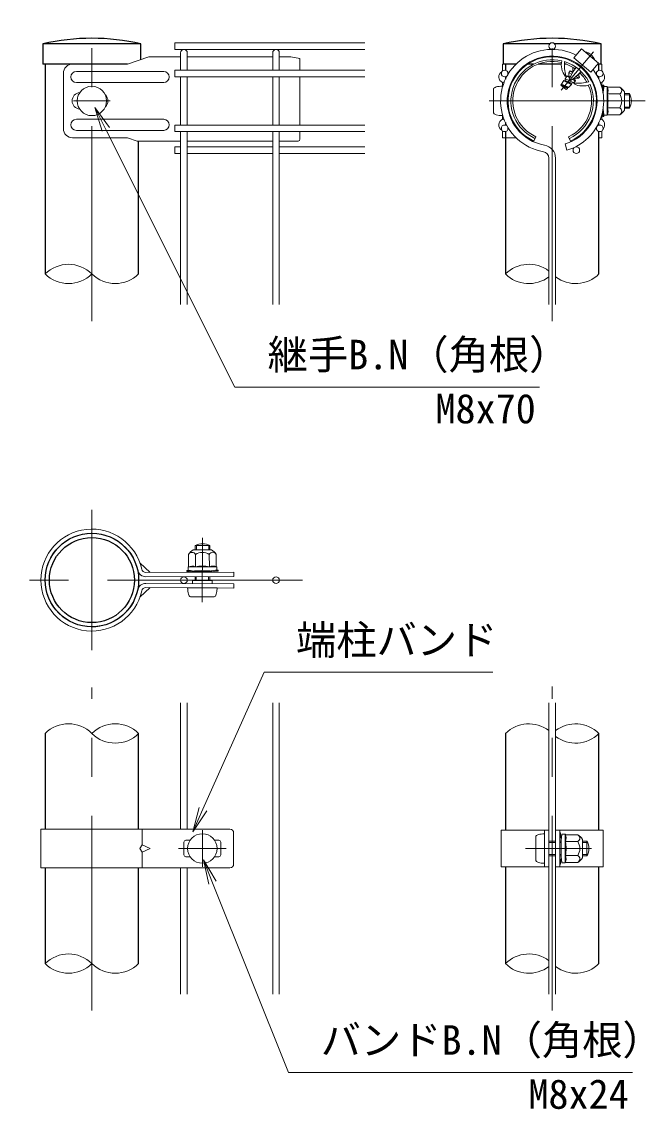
# Model space of a CAD drawing. Units: millimetres, scale not verified. Extents: x -4200 to 4200, y -2970 to 2970.
# Drawn here: x 975 to 1991, y -496 to 1276 of the extents above; entities that cross this region are included whole.
import ezdxf
from ezdxf.enums import TextEntityAlignment as Align

# ---------------------------------------------------------------- set-up
doc = ezdxf.new("R2010")
doc.units = ezdxf.units.MM
doc.header["$LTSCALE"] = 10
doc.linetypes.add('USER1', pattern=[50.8, 31.75, -6.35, 6.35, -6.35])
for name, color, linetype, lineweight in [('0-4_D-STR1', 1, 'Continuous', 25), ('0-5_D-BMK', 2, 'USER1', 13), ('0-6_D-STR2', 7, 'Continuous', 13), ('0-7_D-STR-DIM', 7, 'Continuous', 13), ('0-A_D-STR3', 3, 'Continuous', 13), ('0-B_D-STR-TXT', 7, 'Continuous', 13)]:
    doc.layers.add(name, color=color, linetype=linetype, lineweight=lineweight)
doc.styles.add('ＭＳ ゴシック', font='')
doc.styles.get('ＭＳ ゴシック').set_extended_font_data('MS Gothic')

msp = doc.modelspace()

# ---------------------------------------------------------------- linework, layer by layer
at = {"layer": '0-4_D-STR1'}
for p, q in [((1169.12, 1240.36), (1009.52, 1240.36)), ((1009.52, 1240.36), (1009.52, 1207.36)), ((1169.12, 1214.88), (1169.12, 1240.36)), ((1835.3, 1240.36), (1759.52, 1240.36)), ((1759.52, 1240.36), (1759.52, 1207.36)), ((1919.12, 1240.36), (1843.35, 1240.36)), ((1919.12, 1207.36), (1919.12, 1240.36)), ((1147.39, 1207.36), (1009.52, 1207.36)), ((1013.12, 1207.36), (1013.12, 865.36)), ((1780.53, 1207.36), (1759.52, 1207.36)), ((1763.12, 1207.36), (1763.12, 1197.32)), ((1809.06, 1207.36), (1797.39, 1207.36)), ((1854.19, 1207.36), (1816.48, 1207.36)), ((1862.16, 1207.36), (1859.3, 1207.36)), ((1919.12, 1207.36), (1913.16, 1207.36)), ((1915.52, 1197.32), (1915.52, 1207.36)), ((1763.12, 1186.8), (1763.12, 1182.71)), ((1915.52, 1182.71), (1915.52, 1186.8)), ((1915.52, 1182.71), (1915.52, 1186.8)), ((1763.12, 1112.01), (1763.12, 1107.92)), ((1915.52, 1108.3), (1915.52, 1112.01)), ((1165.52, 865.36), (1165.52, 1081.91)), ((1763.12, 1097.4), (1763.12, 865.36)), ((1915.52, 865.36), (1915.52, 1097.4)), ((1013.12, 116.49), (1013.12, -39.51)), ((1165.52, -39.51), (1165.52, 116.49)), ((1763.12, 116.49), (1763.12, -41.01)), ((1915.52, -41.01), (1915.52, 116.49)), ((1013.12, -102.51), (1013.12, -258.51)), ((1165.52, -258.51), (1165.52, -102.51)), ((1763.12, -101.01), (1763.12, -258.51)), ((1915.52, -258.51), (1915.52, -101.01))]:
    msp.add_line(p, q, dxfattribs=at)
for radius in [76.2, 69.3]:
    msp.add_circle((1089.32, 366.49), radius, dxfattribs=at)
for centre in [(1089.32, 891.08), (1839.32, 891.08)]:
    msp.add_arc(centre, 358.28, 77.13052, 102.86948, dxfattribs=at)
at = {"layer": '0-5_D-BMK'}
for p, q in [((1089.32, 788.68), (1089.32, 1276.36)), ((1839.32, 788.68), (1839.32, 1276.36)), ((1906.54, 1227.48), (1854.13, 1165.01)), ((1059.32, 1147.36), (1119.32, 1147.36)), ((1990.96, 1147.36), (1736.84, 1147.36)), ((1089.32, 480.79), (1089.32, 252.19)), ((1269.21, 330.71), (1269.71, 435.17)), ((1432.22, 366.49), (975.02, 366.49)), ((1089.32, -335.19), (1089.32, 191.31)), ((1839.32, -335.19), (1839.32, 193.17)), ((1269.32, -41.01), (1269.32, -101.01)), ((1230.32, -71.01), (1308.32, -71.01)), ((1796.06, -71.01), (1903.28, -71.01))]:
    msp.add_line(p, q, dxfattribs=at)
at = {"layer": '0-6_D-STR2'}
for p, q in [((1533.92, 1242.16), (1224.32, 1242.16)), ((1224.32, 1242.16), (1224.32, 1231.36)), ((1533.92, 1231.36), (1224.32, 1231.36)), ((1233.92, 1197.46), (1233.92, 1225.96)), ((1244.72, 1197.46), (1244.72, 1225.96)), ((1383.92, 1197.46), (1383.92, 1225.96)), ((1394.72, 1197.46), (1394.72, 1225.96)), ((1533.92, 1197.46), (1224.32, 1197.46)), ((1224.32, 1197.46), (1224.32, 1186.66)), ((1533.92, 1186.66), (1224.32, 1186.66)), ((1233.92, 1108.06), (1233.92, 1186.66)), ((1244.72, 1108.06), (1244.72, 1186.66)), ((1383.92, 1108.06), (1383.92, 1186.66)), ((1394.72, 1108.06), (1394.72, 1186.66)), ((1533.92, 1108.06), (1224.32, 1108.06)), ((1224.32, 1108.06), (1224.32, 1097.26)), ((1533.92, 1097.26), (1224.32, 1097.26)), ((1233.92, 815.36), (1233.92, 1097.26)), ((1244.72, 815.36), (1244.72, 1097.26)), ((1383.92, 815.36), (1383.92, 1097.26)), ((1394.72, 815.36), (1394.72, 1097.26)), ((1233.92, 1072.49), (1224.32, 1072.49)), ((1224.32, 1072.49), (1224.32, 1061.69)), ((1383.92, 1072.49), (1244.72, 1072.49)), ((1533.92, 1072.49), (1394.72, 1072.49)), ((1860.24, 1077.22), (1863.32, 1066.87)), ((1233.92, 1061.69), (1224.32, 1061.69)), ((1383.92, 1061.69), (1244.72, 1061.69)), ((1533.92, 1061.69), (1394.72, 1061.69)), ((1833.92, 815.36), (1833.92, 1053.96)), ((1844.72, 815.36), (1844.72, 1053.96)), ((1233.92, -39.51), (1233.92, 166.49)), ((1244.72, -39.51), (1244.72, 166.49)), ((1383.92, -308.51), (1383.92, 166.49)), ((1394.72, -308.51), (1394.72, 166.49)), ((1833.92, -308.51), (1833.92, 166.49)), ((1844.72, -308.51), (1844.72, 166.49)), ((1233.92, -308.51), (1233.92, -102.51)), ((1244.72, -308.51), (1244.72, -102.51))]:
    msp.add_line(p, q, dxfattribs=at)
for centre in [(1839.32, 1236.76), (1761.9, 1192.06), (1916.74, 1192.06), (1761.9, 1102.66), (1916.74, 1102.66), (1878.68, 1067.09), (1239.32, 366.49), (1389.32, 366.49)]:
    msp.add_circle(centre, 5.4, dxfattribs=at)
for centre, radius, start, end in [((1239.32, 1225.96), 5.4, 0, 180), ((1389.32, 1225.96), 5.4, 0, 180), ((1839.32, 1147.36), 84, 62.37363, 260.16066), ((1839.32, 1147.36), 73.2, 286.60421, 260.16066), ((1839.32, 1147.36), 84, 286.60421, 37.62637), ((1823.12, 1053.96), 10.8, 0, 80.16066), ((1823.12, 1053.96), 21.6, 0, 80.16066)]:
    msp.add_arc(centre, radius, start, end, dxfattribs=at)
at = {"layer": '0-7_D-STR-DIM'}
for centre, start, end in [((1051.22, 827.02), 45.18146, 134.81854), ((1801.22, 827.02), 52.7739, 134.81854), ((1051.22, 903.7), 225.18146, 314.81854), ((1127.42, 903.7), 225.18146, 314.81854), ((1801.22, 903.7), 225.18146, 307.2261), ((1877.42, 903.7), 232.7739, 314.81854), ((1051.22, 78.15), 45.18146, 134.81854), ((1127.42, 78.15), 45.18146, 134.81854), ((1801.22, 78.15), 52.7739, 134.81854), ((1877.42, 78.15), 45.18146, 127.2261), ((1127.42, 154.83), 225.18146, 314.81854), ((1877.42, 154.83), 232.7739, 314.81854), ((1051.22, -296.85), 45.18146, 134.81854), ((1801.22, -296.85), 52.7739, 134.81854), ((1051.22, -220.17), 225.18146, 314.81854), ((1127.42, -220.17), 225.18146, 314.81854), ((1801.22, -220.17), 225.18146, 307.2261), ((1877.42, -220.17), 232.7739, 314.81854)]:
    msp.add_arc(centre, 54.05, start, end, dxfattribs=at)
at = {"layer": '0-A_D-STR3'}
for p, q in [((1887.05, 1232.24), (1874.51, 1217.31)), ((1894.15, 1226.97), (1893.97, 1226.44)), ((1147.39, 1207.36), (1057.86, 1207.36)), ((1182.05, 1219.36), (1147.39, 1207.36)), ((1233.92, 1219.36), (1182.05, 1219.36)), ((1383.92, 1219.36), (1244.72, 1219.36)), ((1413.32, 1219.36), (1394.72, 1219.36)), ((1413.32, 1219.36), (1428.32, 1216.36)), ((1428.32, 1216.36), (1428.32, 1197.46)), ((1780.53, 1207.36), (1758.32, 1207.36)), ((1758.32, 1196.11), (1758.32, 1207.36)), ((1799.52, 1207.36), (1797.39, 1207.36)), ((1874.51, 1217.31), (1902.09, 1194.17)), ((1878.54, 1209.17), (1878.53, 1207.75)), ((1908.2, 1215.18), (1907.71, 1214.91)), ((1915.52, 1207.36), (1920.32, 1207.36)), ((1920.32, 1196.11), (1920.32, 1207.36)), ((1042.86, 1192.36), (1042.86, 1102.36)), ((1206.32, 1195.36), (1064.09, 1195.36)), ((1863.5, 1188.05), (1860.25, 1183.18)), ((1861.61, 1187.92), (1860.58, 1187.47)), ((1868.16, 1185.18), (1863.41, 1187.83)), ((1869.02, 1187.01), (1866.5, 1188.06)), ((1866.52, 1192.92), (1868.84, 1196.39)), ((1866.52, 1192.92), (1866.52, 1188.07)), ((1870.98, 1190.8), (1866.88, 1193.1)), ((1872.55, 1193.58), (1868.81, 1196)), ((1873.15, 1194.57), (1868.84, 1196.39)), ((1872.83, 1195.6), (1872.28, 1194.94)), ((1872.94, 1202.06), (1872.93, 1195.56)), ((1873.58, 1195.28), (1872.93, 1195.56)), ((1883.69, 1186.37), (1879.89, 1188.83)), ((1882.68, 1190.57), (1882.09, 1190.81)), ((1883.26, 1191.25), (1882.36, 1190.18)), ((1882.36, 1190.18), (1883.8, 1186.27)), ((1883.26, 1191.25), (1882.78, 1191.45)), ((1885.75, 1191.7), (1883.28, 1191.28)), ((1891.27, 1198.94), (1889.88, 1198.63)), ((1206.32, 1177.36), (1064.09, 1177.36)), ((1428.32, 1186.66), (1428.32, 1108.06)), ((1758.32, 1169.61), (1758.32, 1177.36)), ((1758.32, 1171.36), (1758.32, 1169.61)), ((1854.43, 1174.55), (1853.47, 1173.33)), ((1862.29, 1165.86), (1853.49, 1173.25)), ((1864.43, 1169.02), (1854.13, 1173.31)), ((1854.14, 1174.12), (1854.43, 1174.55)), ((1854.14, 1174.12), (1854.14, 1173.32)), ((1854.43, 1174.55), (1858.46, 1180.57)), ((1866, 1169.88), (1854.48, 1174.52)), ((1863.86, 1168.33), (1854.82, 1172.13)), ((1870.37, 1174.09), (1858.28, 1180.05)), ((1870.04, 1175.7), (1858.46, 1180.57)), ((1860.25, 1180.6), (1859.76, 1180.02)), ((1860.25, 1180.6), (1860.25, 1183.18)), ((1870.62, 1176.39), (1860.32, 1180.68)), ((1873.55, 1177.29), (1860.73, 1183.18)), ((1868.6, 1186.12), (1865.85, 1187.27)), ((1865.93, 1169.3), (1867.77, 1171.06)), ((1867.1, 1182.8), (1869.4, 1180.87)), ((1870.78, 1173.91), (1867.77, 1171.06)), ((1873.94, 1176.91), (1870.77, 1176.36)), ((1877.03, 1180.23), (1872.32, 1182.86)), ((1876.25, 1182.9), (1873.8, 1183.93)), ((1877.29, 1180.09), (1873.94, 1176.91)), ((1876.81, 1183.77), (1874.73, 1184.63)), ((1875.39, 1176.35), (1875.13, 1175.26)), ((1876.87, 1183.64), (1876.25, 1182.9)), ((1876.25, 1182.9), (1877.29, 1180.09)), ((1881.94, 1184.51), (1876.87, 1183.64)), ((1882.02, 1184.59), (1877.73, 1187)), ((1881.94, 1184.51), (1883.8, 1186.27)), ((1920.32, 1169.61), (1920.32, 1177.36)), ((1921.82, 1172.86), (1921.82, 1168.94)), ((1921.82, 1172.86), (1923.32, 1172.86)), ((1922.42, 1160.86), (1923.59, 1170.35)), ((1923.32, 1172.86), (1923.32, 1168.94)), ((1928.89, 1170.61), (1923.88, 1170.61)), ((1929.02, 1147.36), (1929.02, 1170.54)), ((1929.32, 1169.88), (1929.18, 1170.39)), ((1949.4, 1169.88), (1929.32, 1169.88)), ((1743.92, 1166.86), (1743.92, 1127.86)), ((1862.29, 1165.86), (1864.27, 1167.73)), ((1864.04, 1168.35), (1864.27, 1167.73)), ((1864.66, 1169.09), (1864.12, 1168.44)), ((1865.93, 1169.3), (1864.66, 1169.09)), ((1921.72, 1168.16), (1921.19, 1166.17)), ((1923.22, 1168.16), (1921.92, 1163.28)), ((1922.42, 1160.86), (1922.42, 1159.63)), ((1949.4, 1158.62), (1929.02, 1158.62)), ((1956.92, 1162.36), (1956.92, 1132.36)), ((1956.92, 1159.36), (1965.32, 1159.36)), ((1956.92, 1157.33), (1966.29, 1157.33)), ((1965.32, 1159.36), (1965.32, 1135.36)), ((1922.42, 1135.1), (1922.42, 1133.86)), ((1929.02, 1147.36), (1929.02, 1124.19)), ((1949.4, 1136.1), (1929.02, 1136.1)), ((1956.92, 1137.39), (1966.29, 1137.39)), ((1956.92, 1135.36), (1965.32, 1135.36)), ((1206.32, 1117.36), (1064.09, 1117.36)), ((1758.32, 1117.36), (1758.32, 1125.11)), ((1758.32, 1125.11), (1758.32, 1123.36)), ((1920.32, 1117.36), (1920.32, 1125.11)), ((1921.72, 1126.56), (1921.19, 1128.56)), ((1923.22, 1126.56), (1921.92, 1131.45)), ((1922.42, 1133.86), (1923.59, 1124.38)), ((1923.32, 1125.79), (1923.32, 1121.86)), ((1928.82, 1124.11), (1923.88, 1124.11)), ((1949.4, 1124.85), (1929.32, 1124.85)), ((1206.32, 1099.36), (1064.09, 1099.36)), ((1147.39, 1087.36), (1057.86, 1087.36)), ((1163.14, 1081.91), (1147.39, 1087.36)), ((1163.14, 1081.91), (1233.92, 1081.91)), ((1244.72, 1081.91), (1383.92, 1081.91)), ((1394.72, 1081.91), (1425.32, 1081.91)), ((1428.32, 1097.26), (1428.32, 1084.91)), ((1758.32, 1087.36), (1758.32, 1098.62)), ((1780.53, 1087.36), (1758.32, 1087.36)), ((1799.52, 1087.36), (1797.39, 1087.36)), ((1809.32, 1081.91), (1812.57, 1089)), ((1869.32, 1081.91), (1866.07, 1089)), ((1915.52, 1087.36), (1920.32, 1087.36)), ((1920.32, 1087.36), (1920.32, 1098.62)), ((1246.81, 408.21), (1246.9, 388.12)), ((1254.29, 415.77), (1284.29, 415.91)), ((1257.62, 415.78), (1257.65, 422.8)), ((1257.65, 422.8), (1281.65, 422.68)), ((1258.06, 408.27), (1258.16, 387.88)), ((1259.65, 415.79), (1259.69, 423.76)), ((1279.59, 415.89), (1279.63, 423.66)), ((1280.58, 408.38), (1280.68, 387.99)), ((1281.62, 415.9), (1281.65, 422.68)), ((1291.84, 408.43), (1291.93, 388.34)), ((1167.54, 394.55), (1184.17, 378.83)), ((1177.28, 378.79), (1320.28, 379.48)), ((1177.31, 371.89), (1320.32, 372.58)), ((1244.26, 382.16), (1248.58, 382.18)), ((1244.27, 380.66), (1244.26, 382.16)), ((1244.27, 380.66), (1248.59, 380.68)), ((1246.17, 387.69), (1246.19, 382.69)), ((1269.42, 387.94), (1246.24, 387.82)), ((1246.9, 388.12), (1246.39, 387.99)), ((1255.95, 381.27), (1246.46, 382.39)), ((1248.59, 380.68), (1253.9, 379.16)), ((1253.9, 379.16), (1284.98, 379.31)), ((1255.95, 381.27), (1282.95, 381.4)), ((1257.28, 381.28), (1281.58, 381.4)), ((1257.28, 380.68), (1257.28, 381.28)), ((1257.38, 365.8), (1257.41, 372.28)), ((1259.41, 365.79), (1259.44, 372.29)), ((1269.42, 387.94), (1292.59, 388.05)), ((1279.35, 365.69), (1279.38, 372.39)), ((1281.38, 365.68), (1281.41, 372.4)), ((1281.58, 380.8), (1281.58, 381.4)), ((1282.95, 381.4), (1292.43, 382.61)), ((1284.97, 380.81), (1290.94, 382.38)), ((1290.95, 380.88), (1284.98, 379.31)), ((1290.94, 382.38), (1295.26, 382.4)), ((1292.67, 387.85), (1292.69, 382.91)), ((1320.32, 379.48), (1320.32, 372.58)), ((1177.31, 361.09), (1320.32, 360.4)), ((1253.42, 365.82), (1253.4, 360.72)), ((1253.42, 365.82), (1285.33, 365.67)), ((1285.33, 365.67), (1285.31, 360.57)), ((1320.32, 353.5), (1320.32, 360.4)), ((1167.54, 338.43), (1184.17, 354.15)), ((1177.28, 354.19), (1320.28, 353.5)), ((1245.32, 353.86), (1293.32, 353.63)), ((1249.75, 339.44), (1288.75, 339.25)), ((1006.22, -39.51), (1314.28, -39.51)), ((1006.22, -39.51), (1006.22, -102.51)), ((1171.02, -39.51), (1171.02, -65.01)), ((1320.28, -45.51), (1320.28, -96.51)), ((1756.22, -41.01), (1833.92, -41.01)), ((1756.22, -41.01), (1756.22, -101.01)), ((1812.62, -51.51), (1812.62, -90.51)), ((1827.02, -101.01), (1827.02, -41.01)), ((1827.02, -47.01), (1827.02, -95.01)), ((1833.92, -101.01), (1833.92, -41.01)), ((1844.72, -101.01), (1844.72, -41.01)), ((1844.72, -41.01), (1922.42, -41.01)), ((1851.62, -101.01), (1851.62, -41.01)), ((1851.62, -45.51), (1851.62, -49.83)), ((1853.12, -45.51), (1851.62, -45.51)), ((1852.18, -51.57), (1854.34, -54.6)), ((1853.12, -45.51), (1853.12, -49.83)), ((1853.4, -50.7), (1854.64, -52.44)), ((1854.02, -57.51), (1855.19, -48.02)), ((1860.49, -47.76), (1855.48, -47.76)), ((1860.62, -71.01), (1860.62, -47.83)), ((1860.92, -48.49), (1860.78, -47.98)), ((1881, -48.49), (1860.92, -48.49)), ((1922.42, -41.01), (1922.42, -101.01)), ((1239.32, -60.51), (1239.32, -81.51)), ((1242.32, -57.51), (1249.48, -57.51)), ((1289.16, -57.51), (1296.32, -57.51)), ((1299.32, -60.51), (1299.32, -81.51)), ((1833.92, -59.01), (1844.72, -59.01)), ((1833.92, -61.04), (1844.72, -61.04)), ((1851.62, -59.01), (1854.02, -59.01)), ((1851.62, -61.04), (1854.02, -61.04)), ((1854.02, -57.51), (1854.02, -84.51)), ((1881, -59.75), (1860.62, -59.75)), ((1888.52, -56.01), (1888.52, -86.01)), ((1888.52, -59.01), (1896.02, -59.01)), ((1888.52, -61.04), (1896.99, -61.04)), ((1896.02, -59.01), (1896.02, -83.01)), ((1171.02, -77.01), (1171.02, -102.51)), ((1242.32, -84.51), (1249.48, -84.51)), ((1289.16, -84.51), (1296.32, -84.51)), ((1833.92, -80.98), (1844.72, -80.98)), ((1833.92, -83.01), (1844.72, -83.01)), ((1851.62, -80.98), (1854.02, -80.98)), ((1851.62, -83.01), (1854.02, -83.01)), ((1852.18, -90.45), (1854.34, -87.42)), ((1854.02, -84.51), (1855.19, -94)), ((1860.62, -71.01), (1860.62, -94.19)), ((1881, -82.27), (1860.62, -82.27)), ((1888.52, -80.98), (1896.99, -80.98)), ((1888.52, -83.01), (1896.02, -83.01)), ((1006.22, -102.51), (1314.28, -102.51)), ((1756.22, -101.01), (1833.92, -101.01)), ((1844.72, -101.01), (1922.42, -101.01)), ((1851.62, -92.19), (1851.62, -96.51)), ((1853.4, -91.32), (1854.64, -89.58)), ((1860.42, -94.26), (1855.48, -94.26)), ((1881, -93.53), (1860.92, -93.53))]:
    msp.add_line(p, q, dxfattribs=at)
for points in [[(1887.05, 1232.24), (1914.62, 1209.1), (1902.09, 1194.17)], [(1866.5, 1188.06), (1865.85, 1187.27), (1863.5, 1188.05)], [(1870.77, 1176.36), (1870.15, 1175.62), (1870.78, 1173.91)], [(1921.82, 1125.79), (1921.82, 1121.86), (1923.32, 1121.86)], [(1248.58, 382.18), (1253.9, 380.66), (1284.97, 380.81)], [(1290.95, 380.88), (1295.27, 380.9), (1295.26, 382.4)], [(1853.12, -92.19), (1853.12, -96.51), (1851.62, -96.51)]]:
    msp.add_lwpolyline(points, dxfattribs=at)
msp.add_lwpolyline([(1184.17, -71.01), (1171.02, -65.01), (1167.54, -71.01), (1171.02, -77.01)], close=True, dxfattribs=at)
for centre in [(1089.32, 1147.36), (1269.32, -71.01)]:
    msp.add_circle(centre, 24, dxfattribs=at)
for centre, radius, start, end in [((1889.45, 1207.1), 20.41, 20.1954, 79.8046), ((1057.86, 1192.36), 15, 90, 180), ((1839.32, 1147.36), 72, 294.62432, 245.37568), ((1839.32, 1147.36), 67.2, 76.51477, 245.37568), ((1839.32, 1147.36), 64.2, 76.39388, 245.37568), ((1883.28, 1205.73), 29.13, 166.14552, 218.81508), ((1918.54, 1204.53), 59.31, 173.19065, 196.25963), ((1839.32, 1147.36), 64.2, 54.62674, 71.81465), ((1839.32, 1147.36), 67.2, 27.59553, 72.40447), ((1064.09, 1186.36), 9, 90, 270), ((1206.32, 1186.36), 9, 270, 90), ((1762.07, 1186.36), 9.75, 119.47317, 247.38014), ((1756.78, 1186.36), 9.13, 9.9641, 11.59585), ((1954.63, 1145.27), 95.24, 143.32909, 156.79151), ((1817.24, 1260.55), 95.24, 303.20849, 316.67091), ((1839.32, 1147.36), 64.2, 28.18535, 45.37326), ((1913.57, 1186.36), 11.25, 306.8699, 43.36468), ((1756.78, 1186.36), 9.13, 279.7159, 299.45512), ((1839.32, 1147.36), 64.2, 294.62432, 23.60612), ((1839.32, 1147.36), 67.2, 294.62432, 23.48523), ((1889.17, 1200.79), 29.13, 241.18492, 293.85448), ((1881.86, 1235.31), 59.31, 263.74037, 286.80935), ((1921.86, 1186.36), 9.13, 240.54488, 260.2841), ((1923.88, 1170.31), 0.3, 90, 173), ((1928.89, 1170.31), 0.3, 15, 90), ((1914.37, 1164.25), 15.97, 339.37322, 22.7756), ((1946.35, 1164.25), 6.4, 298.45309, 61.54691), ((1936.6, 1149.6), 24, 32.13463, 57.68315), ((1070.61, 1147.36), 13.5, 94.99037, 265.00963), ((1101.88, 1147.36), 13.5, 314.07965, 45.92035), ((1918.82, 1168.94), 3, 345.11181, 0), ((1924.82, 1162.51), 3, 165.11181, 171.06848), ((1920.71, 1159.56), 1.71, 2.43295, 14.61313), ((1920.32, 1168.94), 3, 345.11181, 0), ((1866.75, 1147.36), 63.57, 0, 10.20031), ((1932.13, 1147.36), 20.62, 0, 33.09348), ((1942.82, 1147.36), 25.5, 331.92751, 28.07249), ((1920.71, 1135.17), 1.71, 345.38687, 357.56705), ((1914.37, 1130.48), 15.97, 337.2244, 20.62678), ((1866.75, 1147.36), 63.57, 349.79969, 0), ((1932.13, 1147.36), 20.62, 326.90652, 0), ((1946.35, 1130.48), 6.4, 298.45309, 61.54691), ((1064.09, 1108.36), 9, 90, 270), ((1206.32, 1108.36), 9, 270, 90), ((1762.07, 1108.36), 9.75, 112.61986, 240.52683), ((1756.78, 1108.36), 9.13, 60.54488, 80.2841), ((1921.86, 1108.36), 9.13, 99.7159, 119.45512), ((1913.57, 1108.36), 11.25, 316.63532, 53.1301), ((1918.82, 1125.79), 3, 360, 14.88819), ((1924.82, 1132.22), 3, 188.93152, 194.88819), ((1920.32, 1125.79), 3, 360, 14.88819), ((1923.88, 1124.41), 0.3, 187, 270), ((1928.82, 1124.41), 0.3, 270, 337.2244), ((1936.6, 1145.13), 24, 302.31685, 327.86537), ((1057.86, 1102.36), 15, 180, 270), ((1756.78, 1108.36), 9.13, 348.40415, 350.0359), ((1921.86, 1108.36), 9.13, 189.9641, 191.59585), ((1425.32, 1084.91), 3, 270, 0), ((1089.32, 366.49), 83.1, 12.31982, 347.68018), ((1089.32, 366.49), 76.2, 12.31982, 347.68018), ((1269.54, 400.24), 25.5, 61.65072, 117.79569), ((1267.15, 395.5), 24, 122.41049, 147.95901), ((1252.45, 405.19), 6.4, 28.72896, 151.82278), ((1269.4, 391.05), 20.62, 90.27587, 123.36935), ((1269.4, 391.05), 20.62, 57.18239, 90.27587), ((1286.22, 405.35), 6.4, 28.72896, 151.82278), ((1271.62, 395.53), 24, 32.59272, 58.14124), ((1177.25, 385.69), 13.8, 192.31982, 270.27679), ((1177.25, 385.69), 6.9, 192.31982, 270.27679), ((1246.47, 387.7), 0.3, 105.27587, 180.27587), ((1246.49, 382.69), 0.3, 180.27587, 263.27587), ((1252.61, 373.21), 15.97, 69.64909, 113.05147), ((1257.24, 379.57), 1.71, 88.71432, 139.76424), ((1269.72, 325.67), 63.57, 90.27587, 100.47617), ((1269.72, 325.67), 63.57, 80.07556, 90.27587), ((1286.37, 373.37), 15.97, 67.50027, 110.90265), ((1281.64, 379.68), 1.71, 40.78934, 91.83926), ((1292.39, 382.91), 0.3, 277.27587, 0.27587), ((1292.37, 387.85), 0.3, 0.27587, 67.50027), ((1177.25, 347.29), 13.8, 89.72321, 167.68018), ((1177.25, 347.29), 6.9, 89.72321, 167.68018), ((1314.28, -45.51), 6, 0, 90), ((1854.62, -49.83), 3, 180, 215.53768), ((1854.62, -49.83), 1.5, 180, 215.53768), ((1855.48, -48.06), 0.3, 90, 173), ((1860.49, -48.06), 0.3, 15, 90), ((1845.97, -54.13), 15.97, 339.37322, 22.7756), ((1877.95, -54.12), 6.4, 298.45309, 61.54691), ((1868.2, -68.78), 24, 32.13463, 57.68315), ((1242.32, -60.51), 3, 90, 180), ((1296.32, -60.51), 3, 0, 90), ((1853.12, -55.47), 1.5, 33.43373, 35.53768), ((1798.35, -71.01), 63.57, 0, 10.20031), ((1863.73, -71.01), 20.62, 0, 33.09348), ((1873.52, -71.01), 25.5, 331.92751, 28.07249), ((1242.32, -81.51), 3, 180, 270), ((1296.32, -81.51), 3, 270, 0), ((1853.12, -86.55), 1.5, 324.46232, 326.56627), ((1845.97, -87.89), 15.97, 337.2244, 20.62678), ((1798.35, -71.01), 63.57, 349.79969, 0), ((1863.73, -71.01), 20.62, 326.90652, 0), ((1877.95, -87.9), 6.4, 298.45309, 61.54691), ((1868.2, -73.24), 24, 302.31685, 327.86537), ((1314.28, -96.51), 6, 270, 0), ((1854.62, -92.19), 3, 144.46232, 180), ((1854.62, -92.19), 1.5, 144.46232, 180), ((1855.48, -93.96), 0.3, 187, 270), ((1860.42, -93.96), 0.3, 270, 337.2244)]:
    msp.add_arc(centre, radius, start, end, dxfattribs=at)
for centre, major_axis, start_param, end_param in [((1758.32, 1166.86), (14.4, 0), 1.5707963, 3.1415927), ((1758.32, 1127.86), (14.4, 0), 3.1415927, 4.712389), ((1249.82, 353.84), (0.07, 14.4), 1.5707963, 3.1415927), ((1288.82, 353.65), (0.07, 14.4), 3.1415927, 4.712389), ((1827.02, -51.51), (14.4, 0), 1.5707963, 3.1415927), ((1827.02, -90.51), (14.4, 0), 3.1415927, 4.712389)]:
    msp.add_ellipse(centre, major_axis=major_axis, ratio=0.3125, start_param=start_param, end_param=end_param, dxfattribs=at)
at = {"layer": '0-B_D-STR-TXT'}
for p, q in [((1106.29, 1097.91), (1094.35, 1136.66)), ((1276.36, -9.74), (1253.99, -43.57)), ((1279.66, -129.1), (1271.02, -89.48))]:
    msp.add_line(p, q, dxfattribs=at)
for points in [[(1118.21, 1103.87), (1094.35, 1136.66), (1112.25, 1100.89), (1322.39, 681.03), (1818.49, 681.03)], [(1264.18, -4.32), (1253.99, -43.57), (1270.27, -7.03), (1369.77, 216.3), (1742.77, 216.3)], [(1292.05, -124.16), (1271.02, -89.48), (1285.86, -126.63), (1409.43, -435.98), (1970, -435.98)]]:
    msp.add_lwpolyline(points, dxfattribs=at)

# ---------------------------------------------------------------- texts
at = {"layer": '0-B_D-STR-TXT', "style": 'ＭＳ ゴシック'}
for s, p in [('継手B.N（角根）', (1375.6, 695.52)), ('M8x70', (1649.02, 607.49)), ('端柱バンド', (1421.96, 230.41)), ('バンドB.N（角根）', (1462.13, -421.49)), ('M8x24', (1800.53, -509.52))]:
    msp.add_text(s, height=48.09, dxfattribs=at).set_placement(p, align=Align.BOTTOM_LEFT)

doc.saveas('drawing.dxf')
